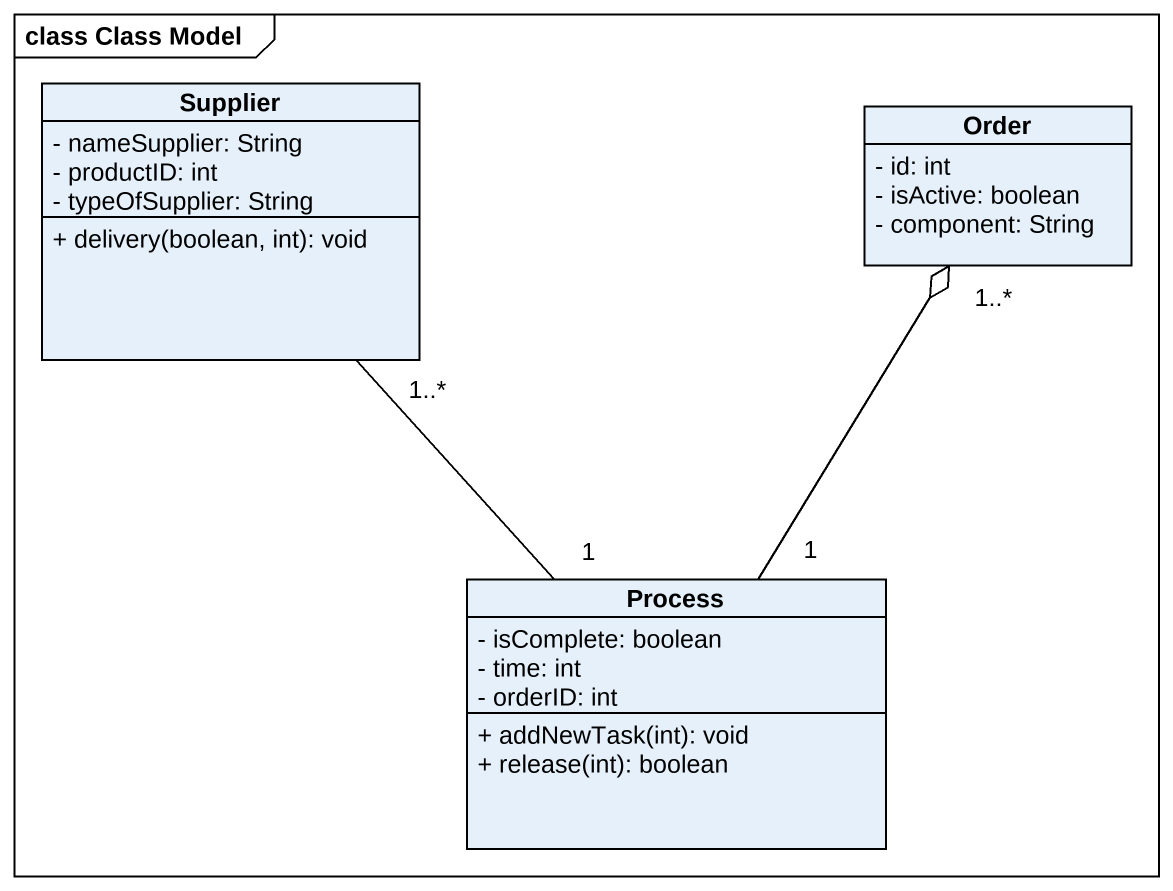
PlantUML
@startuml
mainframe class Class Model
hide circle
hide empty members
skinparam classAttributeIconSize 0
class Supplier {
  - nameSupplier: String
  - productID: int
  - typeOfSupplier: String
  + delivery(boolean, int): void
}
class Order {
  - id: int
  - isActive: boolean
  - component: String
}
class "Process" as Process_ {
  - isComplete: boolean
  - time: int
  - orderID: int
  + addNewTask(int): void
  + release(int): boolean
}
Supplier "1..*" -- "1" Process_
Process_ "1" -up-o "1..*" Order
@enduml
